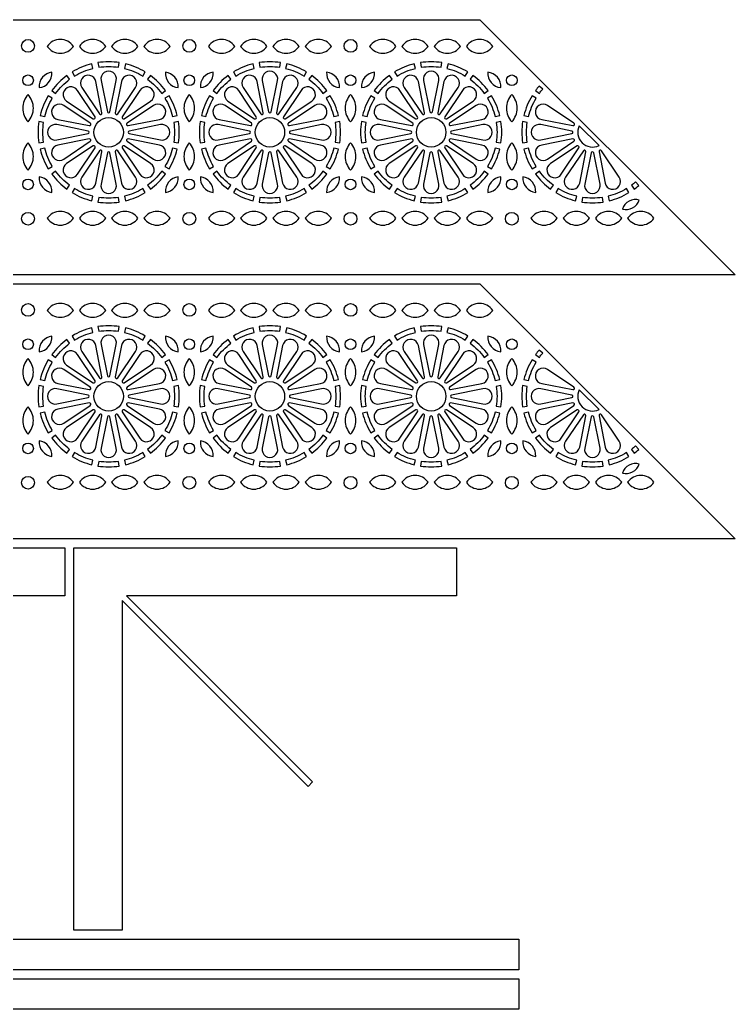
# Model space of a CAD drawing. Header units: millimetres. Extents: x 0 to 2290, y 158 to 1220.
# Drawn here: x 1813 to 2290, y 560 to 1220 of the extents above; entities that cross this region are included whole.
import ezdxf

# ---------------------------------------------------------------- set-up
doc = ezdxf.new("R2010")
doc.units = ezdxf.units.MM
doc.layers.add('CUT', color=1, linetype='CONTINUOUS')

msp = doc.modelspace()

# ---------------------------------------------------------------- linework, layer by layer
at = {"layer": 'CUT'}
for points in [[(2290.062, 1049.85), (1239.7, 1049.85), (1409.85, 1220), (2119.912, 1220)], [(2290.062, 873.7), (1239.7, 873.7), (1409.85, 1043.85), (2119.912, 1043.85)], [(1588.05, 867.7), (1843.2, 867.7), (1843.2, 835.55), (1623.134, 835.55), (1747.231, 711.453), (1744.297, 708.519), (1620.2, 832.616), (1620.2, 612.55), (1588.05, 612.55)], [(1849.2, 867.7), (2104.35, 867.7), (2104.35, 835.55), (1884.284, 835.55), (2008.381, 711.453), (2005.447, 708.519), (1881.35, 832.616), (1881.35, 612.55), (1849.2, 612.55)], [(1065.75, 606.55), (2145.9, 606.55), (2145.9, 586.2), (1065.75, 586.2)], [(1065.75, 580.2), (2145.9, 580.2), (2145.9, 559.85), (1065.75, 559.85)]]:
    msp.add_lwpolyline(points, close=True, dxfattribs=at)
for points in [[(1831.372, 1202.275, 0.2454345), (1840.131, 1197.7, 0.2454345), (1848.89, 1202.275, 0.2454345), (1840.131, 1206.85, 0.2454345)], [(1852.872, 1202.275, 0.2454345), (1861.631, 1197.7, 0.2454345), (1870.39, 1202.275, 0.2454345), (1861.631, 1206.85, 0.2454345)], [(1874.372, 1202.275, 0.2454345), (1883.131, 1197.7, 0.2454345), (1891.89, 1202.275, 0.2454345), (1883.131, 1206.85, 0.2454345)], [(1895.872, 1202.275, 0.2454345), (1904.631, 1197.7, 0.2454345), (1913.39, 1202.275, 0.2454345), (1904.631, 1206.85, 0.2454345)], [(1938.872, 1202.275, 0.2454345), (1947.631, 1197.7, 0.2454345), (1956.39, 1202.275, 0.2454345), (1947.631, 1206.85, 0.2454345)], [(1960.372, 1202.275, 0.2454345), (1969.131, 1197.7, 0.2454345), (1977.89, 1202.275, 0.2454345), (1969.131, 1206.85, 0.2454345)], [(1981.872, 1202.275, 0.2454345), (1990.631, 1197.7, 0.2454345), (1999.39, 1202.275, 0.2454345), (1990.631, 1206.85, 0.2454345)], [(2003.372, 1202.275, 0.2454345), (2012.131, 1197.7, 0.2454345), (2020.89, 1202.275, 0.2454345), (2012.131, 1206.85, 0.2454345)], [(2046.372, 1202.275, 0.2454345), (2055.131, 1197.7, 0.2454345), (2063.89, 1202.275, 0.2454345), (2055.131, 1206.85, 0.2454345)], [(2067.872, 1202.275, 0.2454345), (2076.631, 1197.7, 0.2454345), (2085.39, 1202.275, 0.2454345), (2076.631, 1206.85, 0.2454345)], [(2089.372, 1202.275, 0.2454345), (2098.131, 1197.7, 0.2454345), (2106.89, 1202.275, 0.2454345), (2098.131, 1206.85, 0.2454345)], [(2110.872, 1202.275, 0.2454345), (2119.631, 1197.7, 0.2454345), (2128.39, 1202.275, 0.2454345), (2119.631, 1206.85, 0.2454345)], [(1849.65, 1182.478, -0.075954), (1861.9, 1187.552), (1861.154, 1190.61, 0.0760115), (1848.015, 1185.169)], [(1865.751, 1188.319, -0.0759539), (1879.011, 1188.319), (1879.491, 1191.429, 0.0760116), (1865.271, 1191.429)], [(1882.862, 1187.552, -0.075954), (1895.112, 1182.478), (1896.747, 1185.169, 0.0760115), (1883.608, 1190.61)], [(1957.15, 1182.478, -0.075954), (1969.4, 1187.552), (1968.654, 1190.61, 0.0760115), (1955.515, 1185.169)], [(1973.251, 1188.319, -0.0759539), (1986.511, 1188.319), (1986.991, 1191.429, 0.0760116), (1972.771, 1191.429)], [(1990.362, 1187.552, -0.075954), (2002.612, 1182.478), (2004.247, 1185.169, 0.0760115), (1991.108, 1190.61)], [(2064.65, 1182.478, -0.075954), (2076.9, 1187.552), (2076.154, 1190.61, 0.0760115), (2063.015, 1185.169)], [(2080.751, 1188.319, -0.0759539), (2094.011, 1188.319), (2094.491, 1191.429, 0.0760116), (2080.271, 1191.429)], [(2097.862, 1187.552, -0.075954), (2110.112, 1182.478), (2111.747, 1185.169, 0.0760115), (2098.608, 1190.61)], [(1834.582, 1185.043, 0.1945765), (1828.205, 1181.614, 0.1945763), (1826.005, 1174.716, 0.1945765), (1832.382, 1178.145, 0.1945763)], [(1837.01, 1170.921, -0.0759542), (1846.385, 1180.296), (1844.526, 1182.837, 0.0760113), (1834.469, 1172.78)], [(1867.937, 1157.874), (1863.894, 1178.749, 1.2247823), (1854.465, 1174.843), (1866.367, 1157.224, 0.816472)], [(1873.231, 1158.589), (1877.484, 1179.422, 1.2247824), (1867.279, 1179.422), (1871.532, 1158.589, 0.8164713)], [(1878.395, 1157.224), (1890.297, 1174.843, 1.2247823), (1880.868, 1178.749), (1876.825, 1157.874, 0.816472)], [(1898.377, 1180.296, -0.0759542), (1907.752, 1170.921), (1910.293, 1172.78, 0.0760113), (1900.236, 1182.837)], [(1918.757, 1174.716, 0.1945763), (1916.557, 1181.614, 0.1945765), (1910.18, 1185.043, 0.1945763), (1912.38, 1178.145, 0.1945765)], [(1942.082, 1185.043, 0.1945765), (1935.705, 1181.614, 0.1945763), (1933.505, 1174.716, 0.1945765), (1939.882, 1178.145, 0.1945763)], [(1944.51, 1170.921, -0.0759542), (1953.885, 1180.296), (1952.026, 1182.837, 0.0760113), (1941.969, 1172.78)], [(1975.437, 1157.874), (1971.394, 1178.749, 1.2247823), (1961.965, 1174.843), (1973.867, 1157.224, 0.816472)], [(1980.731, 1158.589), (1984.984, 1179.422, 1.2247824), (1974.779, 1179.422), (1979.032, 1158.589, 0.8164713)], [(1985.895, 1157.224), (1997.797, 1174.843, 1.2247823), (1988.368, 1178.749), (1984.325, 1157.874, 0.816472)], [(2005.877, 1180.296, -0.0759542), (2015.252, 1170.921), (2017.793, 1172.78, 0.0760113), (2007.736, 1182.837)], [(2026.257, 1174.716, 0.1945763), (2024.057, 1181.614, 0.1945765), (2017.68, 1185.043, 0.1945763), (2019.88, 1178.145, 0.1945765)], [(2049.582, 1185.043, 0.1945765), (2043.205, 1181.614, 0.1945763), (2041.005, 1174.716, 0.1945765), (2047.382, 1178.145, 0.1945763)], [(2052.01, 1170.921, -0.0759542), (2061.385, 1180.296), (2059.526, 1182.837, 0.0760113), (2049.469, 1172.78)], [(2082.937, 1157.874), (2078.894, 1178.749, 1.2247823), (2069.465, 1174.843), (2081.367, 1157.224, 0.816472)], [(2088.231, 1158.589), (2092.484, 1179.422, 1.2247824), (2082.279, 1179.422), (2086.532, 1158.589, 0.8164713)], [(2093.395, 1157.224), (2105.297, 1174.843, 1.2247823), (2095.868, 1178.749), (2091.825, 1157.874, 0.816472)], [(2113.377, 1180.296, -0.0759542), (2122.752, 1170.921), (2125.293, 1172.78, 0.0760113), (2115.236, 1182.837)], [(2133.757, 1174.716, 0.1945763), (2131.557, 1181.614, 0.1945765), (2125.18, 1185.043, 0.1945763), (2127.38, 1178.145, 0.1945765)], [(1863.32, 1155.188), (1851.596, 1172.926, 1.2247826), (1844.38, 1165.71), (1862.118, 1153.986, 0.8164706)], [(1882.644, 1153.986), (1900.382, 1165.71, 1.2247826), (1893.166, 1172.926), (1881.442, 1155.188, 0.8164706)], [(1970.82, 1155.188), (1959.096, 1172.926, 1.2247826), (1951.88, 1165.71), (1969.618, 1153.986, 0.8164706)], [(1990.144, 1153.986), (2007.882, 1165.71, 1.2247826), (2000.666, 1172.926), (1988.942, 1155.188, 0.8164706)], [(2078.32, 1155.188), (2066.596, 1172.926, 1.2247826), (2059.38, 1165.71), (2077.118, 1153.986, 0.8164706)], [(2097.644, 1153.986), (2115.382, 1165.71, 1.2247826), (2108.166, 1172.926), (2096.442, 1155.188, 0.8164706)], [(2159.51, 1170.921, -0.0203517), (2161.74, 1173.711), (2159.366, 1175.779, 0.0204089), (2156.969, 1172.78)], [(1818.631, 1170.234, 0.1866969), (1815.076, 1161.045, 0.1866969), (1818.631, 1151.856, 0.1866969), (1822.186, 1161.045, 0.1866969)], [(1829.754, 1155.406, -0.075954), (1834.828, 1167.656), (1832.137, 1169.291, 0.0760115), (1826.696, 1156.152)], [(1909.934, 1167.656, -0.075954), (1915.008, 1155.406), (1918.066, 1156.152, 0.0760115), (1912.625, 1169.291)], [(1926.131, 1170.234, 0.1866969), (1922.576, 1161.045, 0.1866969), (1926.131, 1151.856, 0.1866969), (1929.686, 1161.045, 0.1866969)], [(1937.254, 1155.406, -0.075954), (1942.328, 1167.656), (1939.637, 1169.291, 0.0760115), (1934.196, 1156.152)], [(2017.434, 1167.656, -0.075954), (2022.508, 1155.406), (2025.566, 1156.152, 0.0760115), (2020.125, 1169.291)], [(2033.631, 1170.234, 0.1866969), (2030.076, 1161.045, 0.1866969), (2033.631, 1151.856, 0.1866969), (2037.186, 1161.045, 0.1866969)], [(2044.754, 1155.406, -0.075954), (2049.828, 1167.656), (2047.137, 1169.291, 0.0760115), (2041.696, 1156.152)], [(2124.934, 1167.656, -0.075954), (2130.008, 1155.406), (2133.066, 1156.152, 0.0760115), (2127.625, 1169.291)], [(2141.131, 1170.234, 0.1866969), (2137.576, 1161.045, 0.1866969), (2141.131, 1151.856, 0.1866969), (2144.686, 1161.045, 0.1866969)], [(2152.254, 1155.406, -0.075954), (2157.328, 1167.656), (2154.637, 1169.291, 0.0760115), (2149.196, 1156.152)], [(1860.082, 1150.939), (1842.463, 1162.841, 1.2247823), (1838.557, 1153.412), (1859.432, 1149.369, 0.816472)], [(1885.33, 1149.369), (1906.205, 1153.412, 1.2247823), (1902.299, 1162.841), (1884.68, 1150.939, 0.816472)], [(1967.582, 1150.939), (1949.963, 1162.841, 1.2247823), (1946.057, 1153.412), (1966.932, 1149.369, 0.816472)], [(1992.83, 1149.369), (2013.705, 1153.412, 1.2247823), (2009.799, 1162.841), (1992.18, 1150.939, 0.816472)], [(2075.082, 1150.939), (2057.463, 1162.841, 1.2247823), (2053.557, 1153.412), (2074.432, 1149.369, 0.816472)], [(2100.33, 1149.369), (2121.205, 1153.412, 1.2247823), (2117.299, 1162.841), (2099.68, 1150.939, 0.816472)], [(2182.582, 1150.939), (2164.963, 1162.841, 1.2247823), (2161.057, 1153.412), (2181.932, 1149.369, 0.816472)], [(1828.988, 1138.295, -0.0759539), (1828.988, 1151.555), (1825.877, 1152.035, 0.0760116), (1825.877, 1137.815)], [(1858.717, 1145.775), (1837.884, 1150.028, 1.2247824), (1837.884, 1139.822), (1858.717, 1144.075, 0.8164713)], [(1886.045, 1144.075), (1906.878, 1139.822, 1.2247824), (1906.878, 1150.028), (1886.045, 1145.775, 0.8164713)], [(1915.775, 1151.555, -0.0759539), (1915.775, 1138.295), (1918.885, 1137.815, 0.0760116), (1918.885, 1152.035)], [(1936.488, 1138.295, -0.0759539), (1936.488, 1151.555), (1933.377, 1152.035, 0.0760116), (1933.377, 1137.815)], [(1966.217, 1145.775), (1945.384, 1150.028, 1.2247824), (1945.384, 1139.822), (1966.217, 1144.075, 0.8164713)], [(1993.545, 1144.075), (2014.378, 1139.822, 1.2247824), (2014.378, 1150.028), (1993.545, 1145.775, 0.8164713)], [(2023.275, 1151.555, -0.0759539), (2023.275, 1138.295), (2026.385, 1137.815, 0.0760116), (2026.385, 1152.035)], [(2043.988, 1138.295, -0.0759539), (2043.988, 1151.555), (2040.877, 1152.035, 0.0760116), (2040.877, 1137.815)], [(2073.717, 1145.775), (2052.884, 1150.028, 1.2247824), (2052.884, 1139.822), (2073.717, 1144.075, 0.8164713)], [(2101.045, 1144.075), (2121.878, 1139.822, 1.2247824), (2121.878, 1150.028), (2101.045, 1145.775, 0.8164713)], [(2130.775, 1151.555, -0.0759539), (2130.775, 1138.295), (2133.885, 1137.815, 0.0760116), (2133.885, 1152.035)], [(2151.488, 1138.295, -0.0759539), (2151.488, 1151.555), (2148.377, 1152.035, 0.0760116), (2148.377, 1137.815)], [(2181.217, 1145.775), (2160.384, 1150.028, 1.2247824), (2160.384, 1139.822), (2181.217, 1144.075, 0.8164713)], [(2186.112, 1149.345, 0.7232414), (2199.301, 1136.156)], [(1818.631, 1137.994, 0.1866969), (1815.076, 1128.805, 0.1866969), (1818.631, 1119.616, 0.1866969), (1822.186, 1128.805, 0.1866969)], [(1859.432, 1140.481), (1838.557, 1136.438, 1.2247823), (1842.463, 1127.009), (1860.082, 1138.911, 0.816472)], [(1862.118, 1135.864), (1844.38, 1124.14, 1.2247826), (1851.596, 1116.924), (1863.32, 1134.662, 0.8164706)], [(1881.442, 1134.662), (1893.166, 1116.924, 1.2247826), (1900.382, 1124.14), (1882.644, 1135.864, 0.8164706)], [(1884.68, 1138.911), (1902.299, 1127.009, 1.2247823), (1906.205, 1136.438), (1885.33, 1140.481, 0.816472)], [(1926.131, 1137.994, 0.1866969), (1922.576, 1128.805, 0.1866969), (1926.131, 1119.616, 0.1866969), (1929.686, 1128.805, 0.1866969)], [(1966.932, 1140.481), (1946.057, 1136.438, 1.2247823), (1949.963, 1127.009), (1967.582, 1138.911, 0.816472)], [(1969.618, 1135.864), (1951.88, 1124.14, 1.2247826), (1959.096, 1116.924), (1970.82, 1134.662, 0.8164706)], [(1988.942, 1134.662), (2000.666, 1116.924, 1.2247826), (2007.882, 1124.14), (1990.144, 1135.864, 0.8164706)], [(1992.18, 1138.911), (2009.799, 1127.009, 1.2247823), (2013.705, 1136.438), (1992.83, 1140.481, 0.816472)], [(2033.631, 1137.994, 0.1866969), (2030.076, 1128.805, 0.1866969), (2033.631, 1119.616, 0.1866969), (2037.186, 1128.805, 0.1866969)], [(2074.432, 1140.481), (2053.557, 1136.438, 1.2247823), (2057.463, 1127.009), (2075.082, 1138.911, 0.816472)], [(2077.118, 1135.864), (2059.38, 1124.14, 1.2247826), (2066.596, 1116.924), (2078.32, 1134.662, 0.8164706)], [(2096.442, 1134.662), (2108.166, 1116.924, 1.2247826), (2115.382, 1124.14), (2097.644, 1135.864, 0.8164706)], [(2099.68, 1138.911), (2117.299, 1127.009, 1.2247823), (2121.205, 1136.438), (2100.33, 1140.481, 0.816472)], [(2141.131, 1137.994, 0.1866969), (2137.576, 1128.805, 0.1866969), (2141.131, 1119.616, 0.1866969), (2144.686, 1128.805, 0.1866969)], [(2181.932, 1140.481), (2161.057, 1136.438, 1.2247823), (2164.963, 1127.009), (2182.582, 1138.911, 0.816472)], [(2184.618, 1135.864), (2166.88, 1124.14, 1.2247826), (2174.096, 1116.924), (2185.82, 1134.662, 0.8164706)], [(1834.828, 1122.194, -0.075954), (1829.754, 1134.444), (1826.696, 1133.698, 0.0760115), (1832.137, 1120.559)], [(1866.367, 1132.626), (1854.465, 1115.007, 1.2247823), (1863.894, 1111.101), (1867.937, 1131.976, 0.816472)], [(1871.532, 1131.261), (1867.279, 1110.428, 1.2247824), (1877.484, 1110.428), (1873.231, 1131.261, 0.8164713)], [(1876.825, 1131.976), (1880.868, 1111.101, 1.2247823), (1890.297, 1115.007), (1878.395, 1132.626, 0.816472)], [(1915.008, 1134.444, -0.075954), (1909.934, 1122.194), (1912.625, 1120.559, 0.0760115), (1918.066, 1133.698)], [(1942.328, 1122.194, -0.075954), (1937.254, 1134.444), (1934.196, 1133.698, 0.0760115), (1939.637, 1120.559)], [(1973.867, 1132.626), (1961.965, 1115.007, 1.2247823), (1971.394, 1111.101), (1975.437, 1131.976, 0.816472)], [(1979.032, 1131.261), (1974.779, 1110.428, 1.2247824), (1984.984, 1110.428), (1980.731, 1131.261, 0.8164713)], [(1984.325, 1131.976), (1988.368, 1111.101, 1.2247823), (1997.797, 1115.007), (1985.895, 1132.626, 0.816472)], [(2022.508, 1134.444, -0.075954), (2017.434, 1122.194), (2020.125, 1120.559, 0.0760115), (2025.566, 1133.698)], [(2049.828, 1122.194, -0.075954), (2044.754, 1134.444), (2041.696, 1133.698, 0.0760115), (2047.137, 1120.559)], [(2081.367, 1132.626), (2069.465, 1115.007, 1.2247823), (2078.894, 1111.101), (2082.937, 1131.976, 0.816472)], [(2086.532, 1131.261), (2082.279, 1110.428, 1.2247824), (2092.484, 1110.428), (2088.231, 1131.261, 0.8164713)], [(2091.825, 1131.976), (2095.868, 1111.101, 1.2247823), (2105.297, 1115.007), (2093.395, 1132.626, 0.816472)], [(2130.008, 1134.444, -0.075954), (2124.934, 1122.194), (2127.625, 1120.559, 0.0760115), (2133.066, 1133.698)], [(2157.328, 1122.194, -0.075954), (2152.254, 1134.444), (2149.196, 1133.698, 0.0760115), (2154.637, 1120.559)], [(2188.867, 1132.626), (2176.965, 1115.007, 1.2247823), (2186.394, 1111.101), (2190.437, 1131.976, 0.816472)], [(2194.032, 1131.261), (2189.779, 1110.428, 1.2247824), (2199.984, 1110.428), (2195.731, 1131.261, 0.8164713)], [(2199.325, 1131.976), (2203.368, 1111.101, 1.2247823), (2212.797, 1115.007), (2200.895, 1132.626, 0.816472)], [(1846.385, 1109.554, -0.0759542), (1837.01, 1118.929), (1834.469, 1117.07, 0.0760113), (1844.526, 1107.013)], [(1907.752, 1118.929, -0.0759542), (1898.377, 1109.554), (1900.236, 1107.013, 0.0760113), (1910.293, 1117.07)], [(1953.885, 1109.554, -0.0759542), (1944.51, 1118.929), (1941.969, 1117.07, 0.0760113), (1952.026, 1107.013)], [(2015.252, 1118.929, -0.0759542), (2005.877, 1109.554), (2007.736, 1107.013, 0.0760113), (2017.793, 1117.07)], [(2061.385, 1109.554, -0.0759542), (2052.01, 1118.929), (2049.469, 1117.07, 0.0760113), (2059.526, 1107.013)], [(2122.752, 1118.929, -0.0759542), (2113.377, 1109.554), (2115.236, 1107.013, 0.0760113), (2125.293, 1117.07)], [(2168.885, 1109.554, -0.0759542), (2159.51, 1118.929), (2156.969, 1117.07, 0.0760113), (2167.026, 1107.013)], [(1826.005, 1115.134, 0.1945763), (1828.205, 1108.236, 0.1945765), (1834.582, 1104.807, 0.1945763), (1832.382, 1111.705, 0.1945765)], [(1910.18, 1104.807, 0.1945765), (1916.557, 1108.236, 0.1945763), (1918.757, 1115.134, 0.1945765), (1912.38, 1111.705, 0.1945763)], [(1933.505, 1115.134, 0.1945763), (1935.705, 1108.236, 0.1945765), (1942.082, 1104.807, 0.1945763), (1939.882, 1111.705, 0.1945765)], [(2017.68, 1104.807, 0.1945765), (2024.057, 1108.236, 0.1945763), (2026.257, 1115.134, 0.1945765), (2019.88, 1111.705, 0.1945763)], [(2041.005, 1115.134, 0.1945763), (2043.205, 1108.236, 0.1945765), (2049.582, 1104.807, 0.1945763), (2047.382, 1111.705, 0.1945765)], [(2125.18, 1104.807, 0.1945765), (2131.557, 1108.236, 0.1945763), (2133.757, 1115.134, 0.1945765), (2127.38, 1111.705, 0.1945763)], [(2148.505, 1115.134, 0.1945763), (2150.705, 1108.236, 0.1945765), (2157.082, 1104.807, 0.1945763), (2154.882, 1111.705, 0.1945765)], [(2223.667, 1111.784, -0.0203517), (2220.877, 1109.554), (2222.736, 1107.013, 0.0204089), (2225.735, 1109.41)], [(1861.9, 1102.298, -0.075954), (1849.65, 1107.372), (1848.015, 1104.681, 0.0760115), (1861.154, 1099.24)], [(1895.112, 1107.372, -0.075954), (1882.862, 1102.298), (1883.608, 1099.24, 0.0760115), (1896.747, 1104.681)], [(1969.4, 1102.298, -0.075954), (1957.15, 1107.372), (1955.515, 1104.681, 0.0760115), (1968.654, 1099.24)], [(2002.612, 1107.372, -0.075954), (1990.362, 1102.298), (1991.108, 1099.24, 0.0760115), (2004.247, 1104.681)], [(2076.9, 1102.298, -0.075954), (2064.65, 1107.372), (2063.015, 1104.681, 0.0760115), (2076.154, 1099.24)], [(2110.112, 1107.372, -0.075954), (2097.862, 1102.298), (2098.608, 1099.24, 0.0760115), (2111.747, 1104.681)], [(2184.4, 1102.298, -0.075954), (2172.15, 1107.372), (2170.515, 1104.681, 0.0760115), (2183.654, 1099.24)], [(2217.612, 1107.372, -0.075954), (2205.362, 1102.298), (2206.108, 1099.24, 0.0760115), (2219.247, 1104.681)], [(1879.011, 1101.531, -0.0759539), (1865.751, 1101.531), (1865.271, 1098.421, 0.0760116), (1879.491, 1098.421)], [(1986.511, 1101.531, -0.0759539), (1973.251, 1101.531), (1972.771, 1098.421, 0.0760116), (1986.991, 1098.421)], [(2094.011, 1101.531, -0.0759539), (2080.751, 1101.531), (2080.271, 1098.421, 0.0760116), (2094.491, 1098.421)], [(2201.511, 1101.531, -0.0759539), (2188.251, 1101.531), (2187.771, 1098.421, 0.0760116), (2201.991, 1098.421)], [(2214.875, 1093.75, 0.1944666), (2221.71, 1094.468, 0.1944665), (2226.126, 1099.734, 0.1944666), (2219.291, 1099.016, 0.1944665)], [(1831.372, 1087.575, 0.2454345), (1840.131, 1083, 0.2454345), (1848.89, 1087.575, 0.2454345), (1840.131, 1092.15, 0.2454345)], [(1852.872, 1087.575, 0.2454345), (1861.631, 1083, 0.2454345), (1870.39, 1087.575, 0.2454345), (1861.631, 1092.15, 0.2454345)], [(1874.372, 1087.575, 0.2454345), (1883.131, 1083, 0.2454345), (1891.89, 1087.575, 0.2454345), (1883.131, 1092.15, 0.2454345)], [(1895.872, 1087.575, 0.2454345), (1904.631, 1083, 0.2454345), (1913.39, 1087.575, 0.2454345), (1904.631, 1092.15, 0.2454345)], [(1938.872, 1087.575, 0.2454345), (1947.631, 1083, 0.2454345), (1956.39, 1087.575, 0.2454345), (1947.631, 1092.15, 0.2454345)], [(1960.372, 1087.575, 0.2454345), (1969.131, 1083, 0.2454345), (1977.89, 1087.575, 0.2454345), (1969.131, 1092.15, 0.2454345)], [(1981.872, 1087.575, 0.2454345), (1990.631, 1083, 0.2454345), (1999.39, 1087.575, 0.2454345), (1990.631, 1092.15, 0.2454345)], [(2003.372, 1087.575, 0.2454345), (2012.131, 1083, 0.2454345), (2020.89, 1087.575, 0.2454345), (2012.131, 1092.15, 0.2454345)], [(2046.372, 1087.575, 0.2454345), (2055.131, 1083, 0.2454345), (2063.89, 1087.575, 0.2454345), (2055.131, 1092.15, 0.2454345)], [(2067.872, 1087.575, 0.2454345), (2076.631, 1083, 0.2454345), (2085.39, 1087.575, 0.2454345), (2076.631, 1092.15, 0.2454345)], [(2089.372, 1087.575, 0.2454345), (2098.131, 1083, 0.2454345), (2106.89, 1087.575, 0.2454345), (2098.131, 1092.15, 0.2454345)], [(2110.872, 1087.575, 0.2454345), (2119.631, 1083, 0.2454345), (2128.39, 1087.575, 0.2454345), (2119.631, 1092.15, 0.2454345)], [(2153.872, 1087.575, 0.2454345), (2162.631, 1083, 0.2454345), (2171.39, 1087.575, 0.2454345), (2162.631, 1092.15, 0.2454345)], [(2175.372, 1087.575, 0.2454345), (2184.131, 1083, 0.2454345), (2192.89, 1087.575, 0.2454345), (2184.131, 1092.15, 0.2454345)], [(2196.872, 1087.575, 0.2454345), (2205.631, 1083, 0.2454345), (2214.39, 1087.575, 0.2454345), (2205.631, 1092.15, 0.2454345)], [(2218.372, 1087.575, 0.2454345), (2227.131, 1083, 0.2454345), (2235.89, 1087.575, 0.2454345), (2227.131, 1092.15, 0.2454345)], [(1831.372, 1026.125, 0.2454345), (1840.131, 1021.55, 0.2454345), (1848.89, 1026.125, 0.2454345), (1840.131, 1030.7, 0.2454345)], [(1852.872, 1026.125, 0.2454345), (1861.631, 1021.55, 0.2454345), (1870.39, 1026.125, 0.2454345), (1861.631, 1030.7, 0.2454345)], [(1874.372, 1026.125, 0.2454345), (1883.131, 1021.55, 0.2454345), (1891.89, 1026.125, 0.2454345), (1883.131, 1030.7, 0.2454345)], [(1895.872, 1026.125, 0.2454345), (1904.631, 1021.55, 0.2454345), (1913.39, 1026.125, 0.2454345), (1904.631, 1030.7, 0.2454345)], [(1938.872, 1026.125, 0.2454345), (1947.631, 1021.55, 0.2454345), (1956.39, 1026.125, 0.2454345), (1947.631, 1030.7, 0.2454345)], [(1960.372, 1026.125, 0.2454345), (1969.131, 1021.55, 0.2454345), (1977.89, 1026.125, 0.2454345), (1969.131, 1030.7, 0.2454345)], [(1981.872, 1026.125, 0.2454345), (1990.631, 1021.55, 0.2454345), (1999.39, 1026.125, 0.2454345), (1990.631, 1030.7, 0.2454345)], [(2003.372, 1026.125, 0.2454345), (2012.131, 1021.55, 0.2454345), (2020.89, 1026.125, 0.2454345), (2012.131, 1030.7, 0.2454345)], [(2046.372, 1026.125, 0.2454345), (2055.131, 1021.55, 0.2454345), (2063.89, 1026.125, 0.2454345), (2055.131, 1030.7, 0.2454345)], [(2067.872, 1026.125, 0.2454345), (2076.631, 1021.55, 0.2454345), (2085.39, 1026.125, 0.2454345), (2076.631, 1030.7, 0.2454345)], [(2089.372, 1026.125, 0.2454345), (2098.131, 1021.55, 0.2454345), (2106.89, 1026.125, 0.2454345), (2098.131, 1030.7, 0.2454345)], [(2110.872, 1026.125, 0.2454345), (2119.631, 1021.55, 0.2454345), (2128.39, 1026.125, 0.2454345), (2119.631, 1030.7, 0.2454345)], [(1849.65, 1006.328, -0.075954), (1861.9, 1011.402), (1861.154, 1014.46, 0.0760115), (1848.015, 1009.019)], [(1865.751, 1012.169, -0.0759539), (1879.011, 1012.169), (1879.491, 1015.279, 0.0760116), (1865.271, 1015.279)], [(1882.862, 1011.402, -0.075954), (1895.112, 1006.328), (1896.747, 1009.019, 0.0760115), (1883.608, 1014.46)], [(1957.15, 1006.328, -0.075954), (1969.4, 1011.402), (1968.654, 1014.46, 0.0760115), (1955.515, 1009.019)], [(1973.251, 1012.169, -0.0759539), (1986.511, 1012.169), (1986.991, 1015.279, 0.0760116), (1972.771, 1015.279)], [(1990.362, 1011.402, -0.075954), (2002.612, 1006.328), (2004.247, 1009.019, 0.0760115), (1991.108, 1014.46)], [(2064.65, 1006.328, -0.075954), (2076.9, 1011.402), (2076.154, 1014.46, 0.0760115), (2063.015, 1009.019)], [(2080.751, 1012.169, -0.0759539), (2094.011, 1012.169), (2094.491, 1015.279, 0.0760116), (2080.271, 1015.279)], [(2097.862, 1011.402, -0.075954), (2110.112, 1006.328), (2111.747, 1009.019, 0.0760115), (2098.608, 1014.46)], [(1834.582, 1008.893, 0.1945765), (1828.205, 1005.464, 0.1945763), (1826.005, 998.566, 0.1945765), (1832.382, 1001.995, 0.1945763)], [(1837.01, 994.771, -0.0759542), (1846.385, 1004.146), (1844.526, 1006.687, 0.0760113), (1834.469, 996.63)], [(1867.937, 981.724), (1863.894, 1002.599, 1.2247823), (1854.465, 998.693), (1866.367, 981.074, 0.816472)], [(1873.231, 982.439), (1877.484, 1003.272, 1.2247824), (1867.279, 1003.272), (1871.532, 982.439, 0.8164713)], [(1878.395, 981.074), (1890.297, 998.693, 1.2247823), (1880.868, 1002.599), (1876.825, 981.724, 0.816472)], [(1898.377, 1004.146, -0.0759542), (1907.752, 994.771), (1910.293, 996.63, 0.0760113), (1900.236, 1006.687)], [(1918.757, 998.566, 0.1945763), (1916.557, 1005.464, 0.1945765), (1910.18, 1008.893, 0.1945763), (1912.38, 1001.995, 0.1945765)], [(1942.082, 1008.893, 0.1945765), (1935.705, 1005.464, 0.1945763), (1933.505, 998.566, 0.1945765), (1939.882, 1001.995, 0.1945763)], [(1944.51, 994.771, -0.0759542), (1953.885, 1004.146), (1952.026, 1006.687, 0.0760113), (1941.969, 996.63)], [(1975.437, 981.724), (1971.394, 1002.599, 1.2247823), (1961.965, 998.693), (1973.867, 981.074, 0.816472)], [(1980.731, 982.439), (1984.984, 1003.272, 1.2247824), (1974.779, 1003.272), (1979.032, 982.439, 0.8164713)], [(1985.895, 981.074), (1997.797, 998.693, 1.2247823), (1988.368, 1002.599), (1984.325, 981.724, 0.816472)], [(2005.877, 1004.146, -0.0759542), (2015.252, 994.771), (2017.793, 996.63, 0.0760113), (2007.736, 1006.687)], [(2026.257, 998.566, 0.1945763), (2024.057, 1005.464, 0.1945765), (2017.68, 1008.893, 0.1945763), (2019.88, 1001.995, 0.1945765)], [(2049.582, 1008.893, 0.1945765), (2043.205, 1005.464, 0.1945763), (2041.005, 998.566, 0.1945765), (2047.382, 1001.995, 0.1945763)], [(2052.01, 994.771, -0.0759542), (2061.385, 1004.146), (2059.526, 1006.687, 0.0760113), (2049.469, 996.63)], [(2082.937, 981.724), (2078.894, 1002.599, 1.2247823), (2069.465, 998.693), (2081.367, 981.074, 0.816472)], [(2088.231, 982.439), (2092.484, 1003.272, 1.2247824), (2082.279, 1003.272), (2086.532, 982.439, 0.8164713)], [(2093.395, 981.074), (2105.297, 998.693, 1.2247823), (2095.868, 1002.599), (2091.825, 981.724, 0.816472)], [(2113.377, 1004.146, -0.0759542), (2122.752, 994.771), (2125.293, 996.63, 0.0760113), (2115.236, 1006.687)], [(2133.757, 998.566, 0.1945763), (2131.557, 1005.464, 0.1945765), (2125.18, 1008.893, 0.1945763), (2127.38, 1001.995, 0.1945765)], [(1863.32, 979.038), (1851.596, 996.776, 1.2247826), (1844.38, 989.56), (1862.118, 977.836, 0.8164706)], [(1882.644, 977.836), (1900.382, 989.56, 1.2247826), (1893.166, 996.776), (1881.442, 979.038, 0.8164706)], [(1970.82, 979.038), (1959.096, 996.776, 1.2247826), (1951.88, 989.56), (1969.618, 977.836, 0.8164706)], [(1990.144, 977.836), (2007.882, 989.56, 1.2247826), (2000.666, 996.776), (1988.942, 979.038, 0.8164706)], [(2078.32, 979.038), (2066.596, 996.776, 1.2247826), (2059.38, 989.56), (2077.118, 977.836, 0.8164706)], [(2097.644, 977.836), (2115.382, 989.56, 1.2247826), (2108.166, 996.776), (2096.442, 979.038, 0.8164706)], [(2159.51, 994.771, -0.0203517), (2161.74, 997.561), (2159.366, 999.629, 0.0204089), (2156.969, 996.63)], [(1818.631, 994.084, 0.1866969), (1815.076, 984.895, 0.1866969), (1818.631, 975.706, 0.1866969), (1822.186, 984.895, 0.1866969)], [(1829.754, 979.256, -0.075954), (1834.828, 991.506), (1832.137, 993.141, 0.0760115), (1826.696, 980.002)], [(1909.934, 991.506, -0.075954), (1915.008, 979.256), (1918.066, 980.002, 0.0760115), (1912.625, 993.141)], [(1926.131, 994.084, 0.1866969), (1922.576, 984.895, 0.1866969), (1926.131, 975.706, 0.1866969), (1929.686, 984.895, 0.1866969)], [(1937.254, 979.256, -0.075954), (1942.328, 991.506), (1939.637, 993.141, 0.0760115), (1934.196, 980.002)], [(2017.434, 991.506, -0.075954), (2022.508, 979.256), (2025.566, 980.002, 0.0760115), (2020.125, 993.141)], [(2033.631, 994.084, 0.1866969), (2030.076, 984.895, 0.1866969), (2033.631, 975.706, 0.1866969), (2037.186, 984.895, 0.1866969)], [(2044.754, 979.256, -0.075954), (2049.828, 991.506), (2047.137, 993.141, 0.0760115), (2041.696, 980.002)], [(2124.934, 991.506, -0.075954), (2130.008, 979.256), (2133.066, 980.002, 0.0760115), (2127.625, 993.141)], [(2141.131, 994.084, 0.1866969), (2137.576, 984.895, 0.1866969), (2141.131, 975.706, 0.1866969), (2144.686, 984.895, 0.1866969)], [(2152.254, 979.256, -0.075954), (2157.328, 991.506), (2154.637, 993.141, 0.0760115), (2149.196, 980.002)], [(1860.082, 974.789), (1842.463, 986.691, 1.2247823), (1838.557, 977.262), (1859.432, 973.219, 0.816472)], [(1885.33, 973.219), (1906.205, 977.262, 1.2247823), (1902.299, 986.691), (1884.68, 974.789, 0.816472)], [(1967.582, 974.789), (1949.963, 986.691, 1.2247823), (1946.057, 977.262), (1966.932, 973.219, 0.816472)], [(1992.83, 973.219), (2013.705, 977.262, 1.2247823), (2009.799, 986.691), (1992.18, 974.789, 0.816472)], [(2075.082, 974.789), (2057.463, 986.691, 1.2247823), (2053.557, 977.262), (2074.432, 973.219, 0.816472)], [(2100.33, 973.219), (2121.205, 977.262, 1.2247823), (2117.299, 986.691), (2099.68, 974.789, 0.816472)], [(2182.582, 974.789), (2164.963, 986.691, 1.2247823), (2161.057, 977.262), (2181.932, 973.219, 0.816472)], [(1828.988, 962.145, -0.0759539), (1828.988, 975.405), (1825.877, 975.885, 0.0760116), (1825.877, 961.665)], [(1858.717, 969.625), (1837.884, 973.878, 1.2247824), (1837.884, 963.672), (1858.717, 967.925, 0.8164713)], [(1886.045, 967.925), (1906.878, 963.672, 1.2247824), (1906.878, 973.878), (1886.045, 969.625, 0.8164713)], [(1915.775, 975.405, -0.0759539), (1915.775, 962.145), (1918.885, 961.665, 0.0760116), (1918.885, 975.885)], [(1936.488, 962.145, -0.0759539), (1936.488, 975.405), (1933.377, 975.885, 0.0760116), (1933.377, 961.665)], [(1966.217, 969.625), (1945.384, 973.878, 1.2247824), (1945.384, 963.672), (1966.217, 967.925, 0.8164713)], [(1993.545, 967.925), (2014.378, 963.672, 1.2247824), (2014.378, 973.878), (1993.545, 969.625, 0.8164713)], [(2023.275, 975.405, -0.0759539), (2023.275, 962.145), (2026.385, 961.665, 0.0760116), (2026.385, 975.885)], [(2043.988, 962.145, -0.0759539), (2043.988, 975.405), (2040.877, 975.885, 0.0760116), (2040.877, 961.665)], [(2073.717, 969.625), (2052.884, 973.878, 1.2247824), (2052.884, 963.672), (2073.717, 967.925, 0.8164713)], [(2101.045, 967.925), (2121.878, 963.672, 1.2247824), (2121.878, 973.878), (2101.045, 969.625, 0.8164713)], [(2130.775, 975.405, -0.0759539), (2130.775, 962.145), (2133.885, 961.665, 0.0760116), (2133.885, 975.885)], [(2151.488, 962.145, -0.0759539), (2151.488, 975.405), (2148.377, 975.885, 0.0760116), (2148.377, 961.665)], [(2181.217, 969.625), (2160.384, 973.878, 1.2247824), (2160.384, 963.672), (2181.217, 967.925, 0.8164713)], [(2186.112, 973.195, 0.7232414), (2199.301, 960.006)], [(1859.432, 964.331), (1838.557, 960.288, 1.2247823), (1842.463, 950.859), (1860.082, 962.761, 0.816472)], [(1884.68, 962.761), (1902.299, 950.859, 1.2247823), (1906.205, 960.288), (1885.33, 964.331, 0.816472)], [(1966.932, 964.331), (1946.057, 960.288, 1.2247823), (1949.963, 950.859), (1967.582, 962.761, 0.816472)], [(1992.18, 962.761), (2009.799, 950.859, 1.2247823), (2013.705, 960.288), (1992.83, 964.331, 0.816472)], [(2074.432, 964.331), (2053.557, 960.288, 1.2247823), (2057.463, 950.859), (2075.082, 962.761, 0.816472)], [(2099.68, 962.761), (2117.299, 950.859, 1.2247823), (2121.205, 960.288), (2100.33, 964.331, 0.816472)], [(2181.932, 964.331), (2161.057, 960.288, 1.2247823), (2164.963, 950.859), (2182.582, 962.761, 0.816472)], [(1818.631, 961.844, 0.1866969), (1815.076, 952.655, 0.1866969), (1818.631, 943.466, 0.1866969), (1822.186, 952.655, 0.1866969)], [(1834.828, 946.044, -0.075954), (1829.754, 958.294), (1826.696, 957.548, 0.0760115), (1832.137, 944.409)], [(1862.118, 959.714), (1844.38, 947.99, 1.2247826), (1851.596, 940.774), (1863.32, 958.512, 0.8164706)], [(1881.442, 958.512), (1893.166, 940.774, 1.2247826), (1900.382, 947.99), (1882.644, 959.714, 0.8164706)], [(1915.008, 958.294, -0.075954), (1909.934, 946.044), (1912.625, 944.409, 0.0760115), (1918.066, 957.548)], [(1926.131, 961.844, 0.1866969), (1922.576, 952.655, 0.1866969), (1926.131, 943.466, 0.1866969), (1929.686, 952.655, 0.1866969)], [(1942.328, 946.044, -0.075954), (1937.254, 958.294), (1934.196, 957.548, 0.0760115), (1939.637, 944.409)], [(1969.618, 959.714), (1951.88, 947.99, 1.2247826), (1959.096, 940.774), (1970.82, 958.512, 0.8164706)], [(1988.942, 958.512), (2000.666, 940.774, 1.2247826), (2007.882, 947.99), (1990.144, 959.714, 0.8164706)], [(2022.508, 958.294, -0.075954), (2017.434, 946.044), (2020.125, 944.409, 0.0760115), (2025.566, 957.548)], [(2033.631, 961.844, 0.1866969), (2030.076, 952.655, 0.1866969), (2033.631, 943.466, 0.1866969), (2037.186, 952.655, 0.1866969)], [(2049.828, 946.044, -0.075954), (2044.754, 958.294), (2041.696, 957.548, 0.0760115), (2047.137, 944.409)], [(2077.118, 959.714), (2059.38, 947.99, 1.2247826), (2066.596, 940.774), (2078.32, 958.512, 0.8164706)], [(2096.442, 958.512), (2108.166, 940.774, 1.2247826), (2115.382, 947.99), (2097.644, 959.714, 0.8164706)], [(2130.008, 958.294, -0.075954), (2124.934, 946.044), (2127.625, 944.409, 0.0760115), (2133.066, 957.548)], [(2141.131, 961.844, 0.1866969), (2137.576, 952.655, 0.1866969), (2141.131, 943.466, 0.1866969), (2144.686, 952.655, 0.1866969)], [(2157.328, 946.044, -0.075954), (2152.254, 958.294), (2149.196, 957.548, 0.0760115), (2154.637, 944.409)], [(2184.618, 959.714), (2166.88, 947.99, 1.2247826), (2174.096, 940.774), (2185.82, 958.512, 0.8164706)], [(1866.367, 956.476), (1854.465, 938.857, 1.2247823), (1863.894, 934.951), (1867.937, 955.826, 0.816472)], [(1871.532, 955.111), (1867.279, 934.278, 1.2247824), (1877.484, 934.278), (1873.231, 955.111, 0.8164713)], [(1876.825, 955.826), (1880.868, 934.951, 1.2247823), (1890.297, 938.857), (1878.395, 956.476, 0.816472)], [(1973.867, 956.476), (1961.965, 938.857, 1.2247823), (1971.394, 934.951), (1975.437, 955.826, 0.816472)], [(1979.032, 955.111), (1974.779, 934.278, 1.2247824), (1984.984, 934.278), (1980.731, 955.111, 0.8164713)], [(1984.325, 955.826), (1988.368, 934.951, 1.2247823), (1997.797, 938.857), (1985.895, 956.476, 0.816472)], [(2081.367, 956.476), (2069.465, 938.857, 1.2247823), (2078.894, 934.951), (2082.937, 955.826, 0.816472)], [(2086.532, 955.111), (2082.279, 934.278, 1.2247824), (2092.484, 934.278), (2088.231, 955.111, 0.8164713)], [(2091.825, 955.826), (2095.868, 934.951, 1.2247823), (2105.297, 938.857), (2093.395, 956.476, 0.816472)], [(2188.867, 956.476), (2176.965, 938.857, 1.2247823), (2186.394, 934.951), (2190.437, 955.826, 0.816472)], [(2194.032, 955.111), (2189.779, 934.278, 1.2247824), (2199.984, 934.278), (2195.731, 955.111, 0.8164713)], [(2199.325, 955.826), (2203.368, 934.951, 1.2247823), (2212.797, 938.857), (2200.895, 956.476, 0.816472)], [(1826.005, 938.984, 0.1945763), (1828.205, 932.086, 0.1945765), (1834.582, 928.657, 0.1945763), (1832.382, 935.555, 0.1945765)], [(1846.385, 933.404, -0.0759542), (1837.01, 942.779), (1834.469, 940.92, 0.0760113), (1844.526, 930.863)], [(1907.752, 942.779, -0.0759542), (1898.377, 933.404), (1900.236, 930.863, 0.0760113), (1910.293, 940.92)], [(1910.18, 928.657, 0.1945765), (1916.557, 932.086, 0.1945763), (1918.757, 938.984, 0.1945765), (1912.38, 935.555, 0.1945763)], [(1933.505, 938.984, 0.1945763), (1935.705, 932.086, 0.1945765), (1942.082, 928.657, 0.1945763), (1939.882, 935.555, 0.1945765)], [(1953.885, 933.404, -0.0759542), (1944.51, 942.779), (1941.969, 940.92, 0.0760113), (1952.026, 930.863)], [(2015.252, 942.779, -0.0759542), (2005.877, 933.404), (2007.736, 930.863, 0.0760113), (2017.793, 940.92)], [(2017.68, 928.657, 0.1945765), (2024.057, 932.086, 0.1945763), (2026.257, 938.984, 0.1945765), (2019.88, 935.555, 0.1945763)], [(2041.005, 938.984, 0.1945763), (2043.205, 932.086, 0.1945765), (2049.582, 928.657, 0.1945763), (2047.382, 935.555, 0.1945765)], [(2061.385, 933.404, -0.0759542), (2052.01, 942.779), (2049.469, 940.92, 0.0760113), (2059.526, 930.863)], [(2122.752, 942.779, -0.0759542), (2113.377, 933.404), (2115.236, 930.863, 0.0760113), (2125.293, 940.92)], [(2125.18, 928.657, 0.1945765), (2131.557, 932.086, 0.1945763), (2133.757, 938.984, 0.1945765), (2127.38, 935.555, 0.1945763)], [(2148.505, 938.984, 0.1945763), (2150.705, 932.086, 0.1945765), (2157.082, 928.657, 0.1945763), (2154.882, 935.555, 0.1945765)], [(2168.885, 933.404, -0.0759542), (2159.51, 942.779), (2156.969, 940.92, 0.0760113), (2167.026, 930.863)], [(1861.9, 926.148, -0.075954), (1849.65, 931.222), (1848.015, 928.531, 0.0760115), (1861.154, 923.09)], [(1895.112, 931.222, -0.075954), (1882.862, 926.148), (1883.608, 923.09, 0.0760115), (1896.747, 928.531)], [(1969.4, 926.148, -0.075954), (1957.15, 931.222), (1955.515, 928.531, 0.0760115), (1968.654, 923.09)], [(2002.612, 931.222, -0.075954), (1990.362, 926.148), (1991.108, 923.09, 0.0760115), (2004.247, 928.531)], [(2076.9, 926.148, -0.075954), (2064.65, 931.222), (2063.015, 928.531, 0.0760115), (2076.154, 923.09)], [(2110.112, 931.222, -0.075954), (2097.862, 926.148), (2098.608, 923.09, 0.0760115), (2111.747, 928.531)], [(2184.4, 926.148, -0.075954), (2172.15, 931.222), (2170.515, 928.531, 0.0760115), (2183.654, 923.09)], [(2217.612, 931.222, -0.075954), (2205.362, 926.148), (2206.108, 923.09, 0.0760115), (2219.247, 928.531)], [(2223.667, 935.634, -0.0203517), (2220.877, 933.404), (2222.736, 930.863, 0.0204089), (2225.735, 933.26)], [(1879.011, 925.381, -0.0759539), (1865.751, 925.381), (1865.271, 922.271, 0.0760116), (1879.491, 922.271)], [(1986.511, 925.381, -0.0759539), (1973.251, 925.381), (1972.771, 922.271, 0.0760116), (1986.991, 922.271)], [(2094.011, 925.381, -0.0759539), (2080.751, 925.381), (2080.271, 922.271, 0.0760116), (2094.491, 922.271)], [(2201.511, 925.381, -0.0759539), (2188.251, 925.381), (2187.771, 922.271, 0.0760116), (2201.991, 922.271)], [(2214.875, 917.6, 0.1944666), (2221.71, 918.318, 0.1944665), (2226.126, 923.584, 0.1944666), (2219.291, 922.866, 0.1944665)], [(1831.372, 911.425, 0.2454345), (1840.131, 906.85, 0.2454345), (1848.89, 911.425, 0.2454345), (1840.131, 916, 0.2454345)], [(1852.872, 911.425, 0.2454345), (1861.631, 906.85, 0.2454345), (1870.39, 911.425, 0.2454345), (1861.631, 916, 0.2454345)], [(1874.372, 911.425, 0.2454345), (1883.131, 906.85, 0.2454345), (1891.89, 911.425, 0.2454345), (1883.131, 916, 0.2454345)], [(1895.872, 911.425, 0.2454345), (1904.631, 906.85, 0.2454345), (1913.39, 911.425, 0.2454345), (1904.631, 916, 0.2454345)], [(1938.872, 911.425, 0.2454345), (1947.631, 906.85, 0.2454345), (1956.39, 911.425, 0.2454345), (1947.631, 916, 0.2454345)], [(1960.372, 911.425, 0.2454345), (1969.131, 906.85, 0.2454345), (1977.89, 911.425, 0.2454345), (1969.131, 916, 0.2454345)], [(1981.872, 911.425, 0.2454345), (1990.631, 906.85, 0.2454345), (1999.39, 911.425, 0.2454345), (1990.631, 916, 0.2454345)], [(2003.372, 911.425, 0.2454345), (2012.131, 906.85, 0.2454345), (2020.89, 911.425, 0.2454345), (2012.131, 916, 0.2454345)], [(2046.372, 911.425, 0.2454345), (2055.131, 906.85, 0.2454345), (2063.89, 911.425, 0.2454345), (2055.131, 916, 0.2454345)], [(2067.872, 911.425, 0.2454345), (2076.631, 906.85, 0.2454345), (2085.39, 911.425, 0.2454345), (2076.631, 916, 0.2454345)], [(2089.372, 911.425, 0.2454345), (2098.131, 906.85, 0.2454345), (2106.89, 911.425, 0.2454345), (2098.131, 916, 0.2454345)], [(2110.872, 911.425, 0.2454345), (2119.631, 906.85, 0.2454345), (2128.39, 911.425, 0.2454345), (2119.631, 916, 0.2454345)], [(2153.872, 911.425, 0.2454345), (2162.631, 906.85, 0.2454345), (2171.39, 911.425, 0.2454345), (2162.631, 916, 0.2454345)], [(2175.372, 911.425, 0.2454345), (2184.131, 906.85, 0.2454345), (2192.89, 911.425, 0.2454345), (2184.131, 916, 0.2454345)], [(2196.872, 911.425, 0.2454345), (2205.631, 906.85, 0.2454345), (2214.39, 911.425, 0.2454345), (2205.631, 916, 0.2454345)], [(2218.372, 911.425, 0.2454345), (2227.131, 906.85, 0.2454345), (2235.89, 911.425, 0.2454345), (2227.131, 916, 0.2454345)]]:
    msp.add_lwpolyline(points, format="xyb", close=True, dxfattribs=at)
for centre, radius in [((1818.631, 1202.585), 4.265), ((1926.131, 1202.585), 4.265), ((2033.631, 1202.585), 4.265), ((1818.631, 1179.645), 3.555), ((1926.131, 1179.645), 3.555), ((2033.631, 1179.645), 3.555), ((2141.131, 1179.645), 3.555), ((1872.381, 1144.925), 9.82), ((1979.881, 1144.925), 9.82), ((2087.381, 1144.925), 9.82), ((1818.631, 1110.205), 3.555), ((1926.131, 1110.205), 3.555), ((2033.631, 1110.205), 3.555), ((2141.131, 1110.205), 3.555), ((1818.631, 1087.265), 4.265), ((1926.131, 1087.265), 4.265), ((2033.631, 1087.265), 4.265), ((2141.131, 1087.265), 4.265), ((1818.631, 1026.435), 4.265), ((1926.131, 1026.435), 4.265), ((2033.631, 1026.435), 4.265), ((1818.631, 1003.495), 3.555), ((1926.131, 1003.495), 3.555), ((2033.631, 1003.495), 3.555), ((2141.131, 1003.495), 3.555), ((1872.381, 968.775), 9.82), ((1979.881, 968.775), 9.82), ((2087.381, 968.775), 9.82), ((1818.631, 934.055), 3.555), ((1926.131, 934.055), 3.555), ((2033.631, 934.055), 3.555), ((2141.131, 934.055), 3.555), ((1818.631, 911.115), 4.265), ((1926.131, 911.115), 4.265), ((2033.631, 911.115), 4.265), ((2141.131, 911.115), 4.265)]:
    msp.add_circle(centre, radius, dxfattribs=at)

doc.saveas('drawing.dxf')
